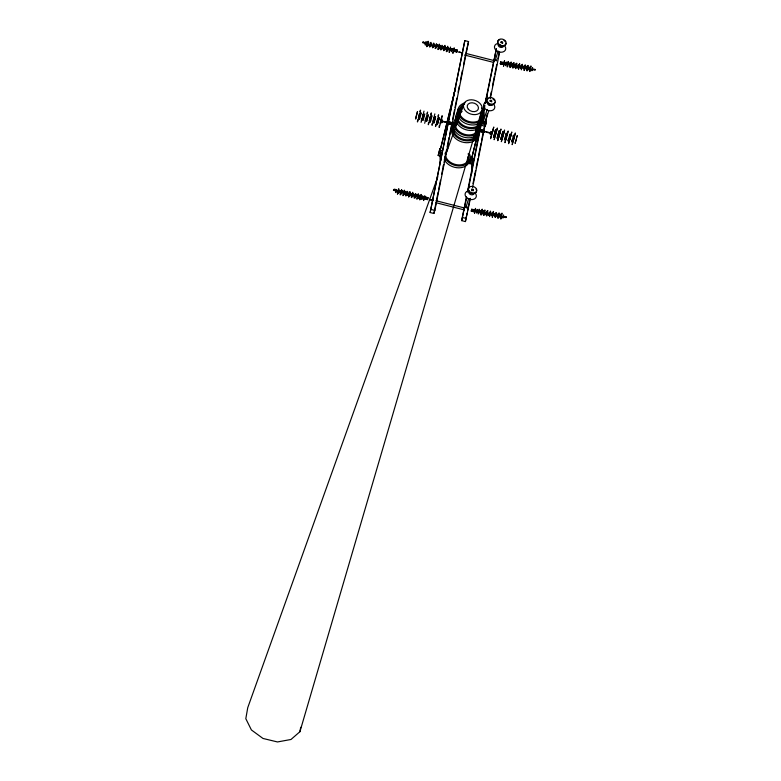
<?xml version="1.0" encoding="UTF-8"?>
<svg xmlns="http://www.w3.org/2000/svg" width="781" height="781" viewBox="0 0 781 781"><rect width="100%" height="100%" fill="white"/><g stroke="black" fill="none" stroke-linecap="round" stroke-linejoin="round"><path stroke-width="1.17" d="M462.703 53.02L458.877 51.79M491.464 132.936L491.083 132.819M441.841 121.133L441.841 121.075M462.596 53.215C462.323 52.786 463.729 52.903 458.789 52.259M491.571 133.131L486.221 131.716M473.979 210.841L474.077 210.636M474.809 211.592L475.141 209.982M476.566 212.461L476.537 213.067L476.869 211.583M476.996 210.997L477.279 209.425L476.908 210.85M480.432 212.725L480.608 212.334M480.725 211.739L480.754 211.104M480.52 212.188C479.612 217.196 481.75 207.307 480.647 211.358M481.369 212.91C483.859 200.873 479.719 222.39 481.467 212.383M483.654 211.778L483.8 210.685L483.468 212.168M484.591 211.963L484.415 212.354M503.081 63.271L502.993 63.466M504.214 62.714L503.491 66.248L504.272 62.919M486.387 212.881L486.631 211.251L486.172 213.33M487.422 212.53L487.012 214.414L487.481 212.735M506 63.622L506.029 62.988M505.873 64.452L506.254 61.992L505.912 63.476M489.209 213.447L489.345 212.578M488.935 214.033L488.721 215.458L489.326 212.247M507.552 64.979L502.964 63.798M507.943 63.466L507.22 66.99L508.011 63.661M509.739 64.374L509.983 62.744L509.651 64.227M492.684 215.185C495.174 203.138 491.024 224.664 492.772 214.648M512.57 64.94L512.6 64.306M512.434 65.77L512.814 63.31L512.482 64.794M495.906 214.238L495.72 214.629M514.962 66.981L514.943 67.586L515.275 66.102M515.489 64.979L515.636 63.876L515.304 65.36M517.92 67.059L518.106 66.668M518.223 66.073L518.467 64.442L518.145 65.692M501.158 216.884C503.647 204.847 499.508 226.363 501.256 216.347M523.446 68.679C523.573 70.114 524.695 62.265 523.602 67.801M503.755 216.308L506.117 217.069M527.341 68.943L527.526 68.552M535.131 69.694L535.034 69.89M462.43 52.991L462.401 53.069M471.294 211.212L471.734 209.23L474.252 209.738L474.135 210.47L473.813 211.719L471.294 211.212L471.734 209.23M473.813 211.719L474.252 209.738M500.299 63.847L500.416 63.105L502.935 63.612L503.257 62.363L500.738 61.855L500.299 63.847L502.818 64.345L503.257 62.363M500.738 61.855L500.621 62.597L503.149 63.105M502.818 64.345L502.935 63.612M417.728 119.825C415.882 129.304 422.658 103.961 419.866 111.566M418.479 117.482L418.44 118.214L419.622 113.645M419.358 118.819C419.133 122.842 422.658 107.017 420.276 115.012M425.713 119.327L425.674 120.049L425.879 119.493M428.574 122.578C426.738 132.067 433.514 106.724 430.712 114.319M429.335 120.245L429.286 120.977L429.804 119.386M432.196 123.505L432.078 125.292L434.851 113.86M434.939 119.386L435.232 117.57L435.027 118.136M434.226 120.704C432.303 130.173 437.536 110.141 434.744 118.692M435.808 124.423C433.972 133.902 440.748 108.559 437.946 116.164M436.569 122.09L436.52 122.812L436.735 122.256M437.77 122.392L437.731 123.125L438.239 121.533M438.561 120.313L438.854 118.497L438.639 119.054M438.336 120.079C434.988 132.955 440.611 114.573 438.863 117.921M439.42 125.341C437.585 134.83 444.36 109.486 441.568 117.082M393.683 189.471C392.95 191.804 394.044 187.245 395.996 190.125M397.519 193.337L397.461 194.244L398.427 190.964M425.381 42.604L422.999 42.34M403.113 194.762L403.045 195.67L404.373 190.173L403.435 194.03L403.679 193.288M429.706 46.538C429.355 49.486 431.708 40.514 430.721 42.584M408.697 196.177L408.629 197.095L409.595 193.805M410.347 194.362C411.46 189.344 408.814 199.604 410.201 194.947M435.29 47.953C434.841 51.009 437.233 41.823 436.315 44.009M412.778 196.041L412.993 195.66M413.139 195.074L413.188 194.44M412.895 195.514C411.772 200.414 414.438 190.261 413.042 194.928M438.092 48.666L438.024 49.574L439.352 44.078L438.561 47.045M415.17 194.694L415.004 195.553M439.742 46.85L439.791 46.216M439.576 47.67L440.103 45.298L439.644 46.694M415.931 195.787L416.253 194.176L415.834 195.631M417.913 195.728L417.405 197.593L417.552 196.695M442.651 47.036C443.413 43.492 441.285 52.61 442.28 47.992M418.733 196.5C420.012 190.574 416.956 203.851 418.645 196.109M443.676 50.091C443.188 53.86 446.595 38.865 443.969 48.783M443.979 49.32L444.145 48.471M444.516 47.504L444.301 47.885M445.326 48.276C446.439 43.248 443.793 53.508 445.18 48.852M422.052 198.394L422.267 198.023M422.423 197.437L422.736 195.826L422.326 197.281M423.566 199.965C423.204 202.923 425.557 193.952 424.581 196.021M447.757 49.945L447.972 49.564M448.118 48.978L448.167 48.344M448.392 47.973C448.567 45.972 446.302 56.105 448.392 47.973L448.235 48.451M424.454 197.056L424.278 197.915M449.612 50.414L449.827 50.043M451.564 50.355C450.481 55.285 453.253 44.341 451.486 50.492M453.312 51.361L454.21 47.866L453.429 50.833M454.552 50.589L454.718 50.004L433.592 44.693M466.14 53.479L493.856 60.527L493.436 62.06M441.724 121.416C441.314 126.551 443.325 116.164 441.9 121.436M474.897 211.065C473.471 218.973 476.732 202.904 475.024 210.47M503.911 63.691L503.804 64.589L504.536 60.693L504.116 63.241M478.48 212.139C477.386 219.119 480.383 204.583 478.782 210.685M478.636 211.817L478.528 212.715L478.724 211.954M505.727 64.218L505.551 65.702L505.883 64.218M481.672 211.934L481.779 211.036L481.311 212.705M507.855 63.993L508.275 61.445L507.494 64.774M483.351 212.754L483.097 214.384L483.439 212.901M483.556 212.305L483.781 211.29M509.466 64.969L509.28 66.444L509.808 64.227M484.288 212.949L484.259 213.584M510.315 65.34L510.052 67.566L510.833 64.227M510.471 65.008C509.466 70.729 512.316 56.496 510.598 64.413M486.104 213.467L485.928 214.951L486.26 213.467M512.356 65.389L512.326 66.024M486.963 213.848L486.7 216.064L487.207 213.662M487.324 213.067L487.744 210.519L487.266 212.383M513.302 65.575L513.273 66.219M489.004 213.896L488.896 214.795L489.091 214.033M515.187 65.955L515.157 66.59M515.392 65.506L515.616 64.481M490.156 213.633L490.185 212.998M516.124 66.141L515.704 68.699L516.212 66.287M516.339 65.692L516.466 64.833L515.977 66.473M518.008 66.522L517.764 68.152L518.291 65.926M492.977 214.199L493.006 213.564M519.16 66.258C520.693 58.516 518.125 70.319 519.043 66.854M494.588 215.175C493.856 219.822 495.857 210.138 494.793 214.199M495.603 215.214L495.574 215.849M495.808 214.765C497.233 206.858 493.973 222.927 495.691 215.361M521.786 67.283L521.669 68.181L522.411 64.276L521.357 69.831L521.923 66.141M521.991 66.834L522.02 66.19M497.419 215.741C496.687 220.388 498.678 210.704 497.614 214.765M498.639 215.331L498.747 214.433L498.005 218.338L499.118 212.881L498.317 216.679L498.512 215.927M524.607 67.849C523.045 75.825 525.769 63.115 524.734 67.254M527.439 68.416L527.019 70.964L528.063 65.409L527.282 68.738M527.644 67.967L527.78 67.107L527.556 67.82M503.071 216.874C502.339 221.521 504.341 211.836 503.267 215.898M529.254 68.933C528.522 73.59 530.524 63.896 529.45 67.957M530.114 69.314L529.84 71.53L530.631 68.201M530.26 68.982C529.264 74.693 532.115 60.459 530.387 68.386M506.029 217.264L506.176 216.688M532.086 69.499C531.353 74.156 533.345 64.462 532.281 68.533M437.858 176.623L247.743 707.693L245.81 718.686L251.394 729.942L262.982 738.455L277.48 741.95L290.991 739.48L299.914 731.709L300.685 727.316M435.613 202.611L463.982 209.825L464.129 208.976M493.895 61.221L494.002 60.693M427.968 197.671L427.432 199.633L424.942 198.999L425.089 198.267L425.479 197.037L427.968 197.671L427.822 198.403L410.015 193.834M454.327 51.478L454.874 49.525L457.363 50.16L456.817 52.112L454.327 51.478L454.474 50.745M425.479 197.037L424.942 198.999M454.727 50.257L454.874 49.525M427.432 199.633L427.578 198.891L393.478 190.32M456.817 52.112L456.963 51.38L433.426 45.493M457.363 50.16L457.217 50.892L435.896 45.425M438.19 155.536L439.967 148.517L438.19 155.536L440.094 156.024M430.146 212.52L464.832 40.602L468.561 41.559L434.861 210.411L433.865 213.477L430.146 212.52L464.832 40.602M448.47 123.759L448.606 123.056L453.263 124.238L453.126 124.94L448.47 123.759L449.007 121.826L453.663 123.007L453.126 124.94M449.007 121.826L448.87 122.529L453.527 123.72M448.831 123.632L448.968 122.929L453.029 123.964L453.302 123.134L449.241 122.1L448.831 123.632L452.892 124.667L453.302 123.134M449.241 122.1L449.104 122.802L453.165 123.837M433.865 213.477L435.769 203.958M436.237 201.576L438.141 192.067M438.61 189.685L440.513 180.177M441.695 174.231L443.598 164.723M444.077 162.341L445.971 152.822M447.162 146.877L449.055 137.368M449.534 134.986L451.428 125.477M452.619 119.532L454.513 110.014M454.991 107.641L456.885 98.123M458.076 92.178L459.257 86.232M460.448 80.287L462.342 70.778M463.533 64.833L465.427 55.314M465.906 52.942L468.561 41.559M452.892 124.667L453.029 123.964M469.732 163.639L471.509 156.62L469.732 163.639L472.583 164.361M470.435 198.296L465.408 221.57L461.678 220.623L466.423 196.841M467.38 192.087L480.901 124.306M483.273 112.415L484.698 105.279M485.177 102.897L496.374 48.705L485.46 103.404M461.678 220.623L466.706 197.349M467.897 191.404L481.184 124.814M483.088 115.295L484.747 106.977M481.291 125.272L482.336 120.977L486.26 121.973L485.216 126.268L481.291 125.272L481.672 123.398M465.408 221.57L467.067 213.252M467.546 210.87L469.918 198.979M473.003 183.515L475.609 170.443M476.088 168.061L477.982 158.553M478.46 156.171L481.067 143.089M481.545 140.707L483.439 131.198M483.917 128.816L484.386 126.444M485.343 121.69L485.811 119.308M490.087 97.898L491.269 91.953M492.46 86.008L494.353 76.499M494.832 74.117L496.726 64.608M497.917 58.663L499.098 52.717M472.573 187.596L484.913 125.761M485.382 123.378L487.285 113.87M490.37 98.406L499.625 52.034M485.216 126.268L486.26 121.973M476.713 211.583L476.918 210.616M476.859 211.827L477.064 210.85M512.492 64.559L512.111 67.01L512.443 65.536M483.283 212.901L483.478 211.924M483.429 213.145L483.624 212.168M513.361 66.258L513.927 62.578L512.883 68.132L513.615 64.227L513.42 64.989M484.357 213.633L484.65 212.168M515.118 66.102L515.314 65.126M515.265 66.336L515.46 65.36M486.251 213.711L486.456 212.735M516.192 66.824L516.758 63.144L516.251 65.555M519.101 65.575L518.535 69.265L519.316 65.936M490.087 212.949L489.521 216.63L490.575 211.085L489.833 214.98L490.029 214.228M492.616 214.98L492.918 213.516M524.451 68.172L525.242 64.843L524.676 68.533M495.662 215.898L495.964 214.433M501.099 216.679L501.402 215.214M422.892 42.525L423.077 41.959M427.207 44.517L426.846 46.733L427.822 43.453M427.383 44.205L427.246 45.093L427.48 44.351M427.637 43.765L428.173 41.237L427.578 43.072M428.242 44.576C427.295 49.193 429.794 39.616 428.486 43.619M396.055 191.384C395.118 196.002 397.607 186.415 396.299 190.418M430.185 44.917L430.038 45.806L430.282 45.064M430.429 44.478L430.575 43.58M397.88 192.243L397.998 191.716M431.034 45.288C430.087 49.906 432.586 40.329 431.278 44.332M398.847 192.097C397.91 196.705 400.409 187.128 399.091 191.13M432.791 45.942C431.454 52.903 435.124 37.859 433.123 45.034M432.977 45.62L432.83 46.518L433.27 44.556M400.604 192.751L400.253 194.957L401.083 191.355M433.826 46.001C432.889 50.619 435.378 41.042 434.07 45.034M403.826 192.702L403.875 192.067M438.805 46.616L438.854 45.972M406.198 194.166C404.783 201.088 408.531 186.727 406.569 192.722M406.374 193.854L406.227 194.742L406.471 194M406.628 193.415L406.764 192.516L406.53 193.268M439.488 47.28L439.176 48.9L439.586 47.436M441.167 48.08C439.771 54.221 442.973 43.677 441.9 45.425M441.607 47.319L441.646 46.684M409.166 194.557L409.029 195.455L409.322 193.971M409.42 194.127L409.957 191.599L409.713 192.233M442.534 47.563L442.807 46.548M410.103 194.801L410.054 195.435M411.782 195.592C410.435 201.908 413.247 191.013 411.958 195.27M445.082 48.705L445.033 49.34M446.761 49.496L446.4 51.712L447.728 46.216L446.8 50.072L447.24 48.11M414.574 196.304C413.169 202.445 416.371 191.911 415.297 193.659M415.687 196.216L415.365 197.837L415.785 196.373M449.983 49.457L450.149 48.598L449.192 52.425L450.588 47.026L450.276 47.563M417.796 196.256C419.846 187.108 414.877 206.828 417.981 195.943M418.479 196.929L418.431 197.564M420.158 197.72L419.807 199.936L420.637 196.334M420.344 197.408L420.295 198.042M453.244 51.146L452.882 53.362L453.859 50.072M422.17 197.866L421.857 199.487L422.501 197.3M425.157 198.101L425.333 197.515L410.064 193.698M421.34 120.743L421.74 118.946M422.892 116.32L423.175 114.504L422.97 115.061M423.37 117.941C421.398 127.41 426.719 107.593 423.898 115.93M425.157 120.762L425.557 118.966M426.992 118.868C425.069 128.338 430.302 108.305 427.51 116.847M430.126 118.165L430.409 116.349L429.892 117.931M430.604 119.786C428.691 129.256 433.914 109.223 431.132 117.775M434.402 120.381L434.109 122.197L434.626 120.616M437.594 118.917L437.038 121.231M440.425 121.914C439.254 127.069 441.997 118.038 441.05 119.669M464.285 208.82L464.441 207.971L436.081 200.746M491.6 134.82L491.815 134.244M493.992 135.796L495.642 129.646L495.134 131.286M495.203 135.816L495.418 135.24M497.595 136.782L499.244 130.642L498.512 133.16M478.753 211.221L478.958 210.46L478.841 211.368L471.617 209.972M440.572 148.458L455.772 86.964M439.976 151.573L454.913 90.489M476.986 136.587L471.246 160.076L478.694 130.31M483.302 110.746L484.454 106.04M485.03 103.697L487.041 95.477M479.27 127.957L479.846 125.604M483.293 111.517L484.728 105.64M485.587 102.116L487.032 96.239M479.104 131.306L479.251 130.749L483.888 132.028L483.751 132.575L479.104 131.306L479.68 129.256L484.318 130.534L484.181 131.081L486.085 132.174L490.39 133.209M479.68 129.256L479.534 129.802L484.181 131.081M479.475 131.14L479.905 129.578L483.947 130.691L483.81 131.237L483.517 132.253L479.475 131.14L479.612 130.593L482.648 131.433M479.905 129.578L479.768 130.124L483.81 131.237M483.517 132.253L483.664 131.706M435.915 45.747L435.622 47.231L436.198 45.581M400.936 191.843L400.741 193.063M400.848 193.122L401.639 189.568L400.975 191.306M439.41 47.426L439.664 46.46M403.396 193.454L403.777 192.009M441.509 47.172L441.206 48.656L441.45 47.905M442.202 48.139L442.456 47.172M442.368 48.383L442.612 47.416M444.204 49.164L444.574 47.719M445.16 49.096L445.404 48.129M410.181 195.191L410.425 194.225M449.553 50.209L449.924 48.764M412.017 195.963L412.749 192.311L412.153 194.147M412.817 195.65L413.061 194.684M451.643 50.745L451.887 49.779M414.906 195.396L414.613 196.88L414.857 196.138M415.609 196.363L415.853 195.396M415.765 196.607L416.019 195.65M418.557 197.32L418.811 196.353M420.403 198.101L421.125 194.44L420.529 196.275M422.091 198.013L422.336 197.046M424.181 197.759L423.888 199.243L424.132 198.491M426.192 118.468L426.504 117.238M437.838 121.631L438.366 119.61M506.098 63.095L506.225 62.597M509.964 63.349L509.768 63.739M512.658 64.403L512.785 63.915M477.211 209.972L477.025 210.353M518.438 65.057L518.252 65.438M480.823 211.212L480.95 210.724M486.602 211.856L486.417 212.237M489.306 212.91L489.433 212.422M491.395 135.347L490.546 138.725L492.137 133.092M492.469 131.882L492.811 130.515L492.186 132.663M494.051 135.181L493.485 137.436L494.217 134.908M494.998 136.333L494.148 139.711L495.74 134.088M496.072 132.877L496.423 131.511L496.111 132.506M497.663 136.177L497.087 138.422L497.819 135.904M499.059 135.865L498.708 137.231L499.02 136.226M499.674 133.863L500.025 132.497L499.713 133.492M501.265 137.163C498.825 146.574 505.444 122.432 501.802 135.172M502.212 138.315L501.353 141.693L502.944 136.07M502.661 136.851L502.32 138.217L502.622 137.222M503.276 134.859L503.628 133.492L503.315 134.488M504.868 138.159C502.993 145.393 507.64 128.728 505.942 134.264M505.815 139.311L504.956 142.689L506.557 137.056M506.264 137.846L505.922 139.213L506.225 138.217M506.889 135.845L507.23 134.478L506.918 135.474M508.47 139.155C506.596 146.379 511.243 129.724 509.554 135.259M509.866 138.833L509.524 140.199L509.837 139.203M510.491 136.841L510.833 135.474L510.53 136.47M512.072 140.141C510.198 147.375 514.845 130.71 513.156 136.245M513.478 139.828L513.127 141.195L513.439 140.199M514.093 137.827L514.435 136.46L514.132 137.466M443.237 166.294L443.725 164.479M472.007 159.383L471.714 173.372M474.526 175.305L475.014 173.489M492.108 133.405L493.777 127.039L492.215 132.35M494.529 133.893L495.066 131.901M495.71 134.4L497.38 128.025L495.789 133.658M498.132 134.888L498.678 132.887M499.42 134.332L497.751 140.707L499.342 135.074M499.313 135.386L500.982 129.021L499.391 134.644M502.915 136.382L504.594 130.017L502.993 135.64M506.518 137.378L508.197 131.003L506.898 135.367M509.964 138.305L508.558 143.684L510.159 138.052M510.12 138.364L511.799 131.999L510.501 136.363M513.566 139.301L512.16 144.67L513.761 139.047M513.732 139.36L515.401 132.985L513.839 138.305M498.19 134.322L498.737 132.282M516.153 139.838L515.109 143.382L517.266 135.591L516.758 137.241M483.751 132.575L484.318 130.534M495.476 130.339L494.91 132.174M499.079 131.335L498.747 132.379M299.914 731.709L472.964 140.492M473.647 138.149L474.331 135.806M475.024 133.463L476.39 128.787M477.074 126.444L478.099 122.929M478.792 120.586L481.526 111.224A9.626 7.156 18 0 0 471.617 99.802A9.626 7.156 18 0 0 465.359 110.629A9.626 7.156 18 0 0 481.526 111.224M419.046 115.168L419.563 113.587M398.183 190.593L398.779 188.758L397.949 192.351M398.144 191.13L398.388 190.388L407.721 193.102M422.57 117.54L421.994 119.073M445.229 48.119L445.6 47.26M451.711 49.769L452.082 48.91M410.25 194.215L410.621 193.356M433.113 121.338L434.09 117.326L433.816 117.824M440.816 119.63L441.314 117.931M493.651 61.143L493.875 60.567M501.49 215.263L501.461 215.898L489.511 213.447M454.767 50.648L455.059 49.74L457.08 50.248L456.778 51.165M435.183 118.302L435.525 117.277M438.805 119.22L439.137 118.195M425.372 198.169L425.665 197.251L427.685 197.769M496.716 59.639L496.491 60.869L495.261 60.293L498.102 50.999M488.711 111.009L484.825 122.959L483.771 123.437L482.961 122.51L487.198 109.467M467.341 207.014L467.507 208.058L465.886 207.668L468.727 198.374M445.658 154.833L453.058 134.186M453.878 131.891L454.698 129.597M455.518 127.303L457.158 122.715M457.978 120.42L459.208 116.984M460.038 114.69L464.139 103.219M427.1 113.401L427.617 112.025L424.698 123.3M464.441 207.971L463.982 209.825M500.172 44.888L500.338 45.942L501.841 45.669M482.961 122.51L484.025 122.031M473.081 190.915L473.208 190.203L471.978 189.637L471.753 190.857M465.827 207.287L466.403 206.789M500.963 42.438L502.29 42.496L502.642 43.219M490.009 101.091L490.878 100.934L491.679 101.872M489.414 103.932L489.189 105.152L490.126 105.376L490.644 104.498M472.28 193.366L471.412 193.522L470.601 192.585M503.101 62.988L516.153 65.604M518.525 66.082L528.015 67.986M532.769 68.943L535.141 69.411M510.091 65.223L535.044 70.085M481.203 211.788L487.139 212.979M471.402 210.47L506.029 217.45M473.96 211.163L506 217.596M441.324 120.938L446.742 122.061M441.216 121.406L446.586 122.529M429.482 199.301L433.348 200.258M429.394 199.77L433.24 200.727M422.99 42.145L425.342 42.74M422.872 42.809L431.083 44.898M464.549 55.012L493.407 62.363M481.779 123.788L485.694 124.784M442.573 150.85L440.709 150.382L440.875 160.115M474.116 158.953L472.251 158.475L472.427 169.428M439.166 152.549L441.07 153.037M393.604 189.656L395.947 190.261M400.633 191.452L407.672 193.239M431.141 209.464L434.861 210.411M462.674 217.557L466.403 218.504M424.005 111.107L421.076 122.383M484.474 122.236L484.825 122.959M439.986 153.105L440.142 162.839M482.062 110.912A12.115 9.001 18 0 1 476.117 121.768A12.115 9.001 18 0 1 460.712 115.852A12.115 9.001 18 0 1 464.519 104.176M481.526 108.003A13.472 10.016 18 0 1 478.382 122.266A13.472 10.016 18 0 1 459.667 116.379A13.472 10.016 18 0 1 465.046 102.819M483.039 113.304A13.472 10.016 18 0 1 469.557 124.687A13.472 10.016 18 0 1 458.467 108.657M458.72 111.615A12.115 9.001 18 0 1 462.899 106.46M481.467 112.747A12.115 9.001 18 0 1 480.579 120.752M459.384 113.099A12.115 9.001 18 0 1 462.127 111.527M479.68 118.263A12.115 9.001 18 0 1 480.422 120.694M480.959 121.25A12.115 9.001 18 0 1 467.477 127.118A12.115 9.001 18 0 1 457.529 115.285M459.98 111.263A12.115 9.001 18 0 1 461.708 110.131M480.276 116.428A12.115 9.001 18 0 1 481.096 120.089M481.496 124.15A13.472 10.016 18 0 1 465.72 129.685A13.472 10.016 18 0 1 455.792 116.066M482.424 120.245A13.472 10.016 18 0 1 462.772 126.297A13.472 10.016 18 0 1 462.225 108.637M480.403 114.358A13.472 10.016 18 0 1 481.838 116.984M477.533 136.372A13.472 10.016 18 0 1 461.747 141.908A13.472 10.016 18 0 1 451.818 128.289M477.874 129.207A13.472 10.016 18 0 1 470.601 140.59A13.472 10.016 18 0 1 453.917 134.137A13.472 10.016 18 0 1 457.295 121.25M476.986 133.473A12.115 9.001 18 0 1 460.536 138.276A12.115 9.001 18 0 1 456.006 123.486M476.303 128.65A12.115 9.001 18 0 1 477.123 132.311M476.068 136.421A12.115 9.001 18 0 1 474.809 138.491M455.411 125.321A12.115 9.001 18 0 1 457.139 124.199M475.707 130.486A12.115 9.001 18 0 1 476.449 132.916M469.693 159.422A13.472 10.016 18 0 1 458.935 167.837A13.472 10.016 18 0 1 444.291 159.597M469.713 154.316A13.472 10.016 18 0 1 461.005 165.923A13.472 10.016 18 0 1 444.516 156.893M468.141 153.759A12.115 9.001 18 0 1 459.189 164.947A12.115 9.001 18 0 1 445.268 153.779M446.254 150.43A12.115 9.001 18 0 1 447.845 148.595M445.121 153.349A12.115 9.001 18 0 1 447.249 150.43M468.014 156.786A12.115 9.001 18 0 1 467.38 162.614M474.497 192.409A5.779 4.296 18 0 1 474.438 198.96A5.779 4.296 18 0 1 466.062 197.007A5.779 4.296 18 0 1 468.073 190.915M474.213 193.151A2.763 2.05 18 0 1 470.718 194.596A2.763 2.05 18 0 1 469.225 191.277M476.088 189.227A4.325 3.212 18 0 1 472.3 193.581A4.325 3.212 18 0 1 468.756 188.114M505.99 43.58A4.325 3.212 18 0 1 499.576 45.454A4.325 3.212 18 0 1 499.703 39.782M503.94 40.427A4.325 3.212 18 0 1 505.453 41.852M505.082 46.411A5.779 4.296 18 0 1 502.73 52.024A5.779 4.296 18 0 1 495.095 49.144A5.779 4.296 18 0 1 497.448 43.541M503.579 45.776A2.763 2.05 18 0 1 500.084 47.231A2.763 2.05 18 0 1 498.59 43.902M492.43 104.752A2.763 2.05 18 0 1 488.701 104.898A2.763 2.05 18 0 1 487.852 101.891M494.158 104.966A5.779 4.296 18 0 1 491.805 110.57A5.779 4.296 18 0 1 484.171 107.7A5.779 4.296 18 0 1 486.514 102.096M495.027 102.223A4.325 3.212 18 0 1 488.613 104.098A4.325 3.212 18 0 1 488.75 98.426M492.977 99.07A4.325 3.212 18 0 1 494.5 100.505M477.884 123.779A12.115 9.001 18 0 1 466.638 134.781A12.115 9.001 18 0 1 455.997 120.45M457.588 118.605A12.115 9.001 18 0 1 459.316 117.482M479.114 131.501A13.472 10.016 18 0 1 463.328 137.026A13.472 10.016 18 0 1 453.41 123.408M454.952 120.645A13.472 10.016 18 0 1 456.592 119.171M479.983 126.493A13.472 10.016 18 0 1 463.25 134.967A13.472 10.016 18 0 1 456.329 118.009M457.188 117.326A13.472 10.016 18 0 1 458.877 116.379M478.597 122.578A13.472 10.016 18 0 1 479.456 124.335M454.864 123.359A12.115 9.001 18 0 1 456.124 121.299M478.031 128.045A12.115 9.001 18 0 1 477.982 130.437M483.908 214.59L483.869 215.497L484.923 209.943L483.908 214.59M491.61 215.478C491.542 217.518 493.25 207.287 491.61 215.478M500.094 217.186C500.025 219.217 501.734 208.986 500.094 217.186M520.624 68.113C520.527 70.144 522.304 59.952 520.624 68.113M526.277 69.245C526.209 71.286 527.917 61.045 526.277 69.245M415.736 117.902L415.668 119.093L417.513 111.478L415.736 117.902M425.255 44.732C425.098 46.772 427.353 36.678 425.255 44.732M401.444 193.668C401.327 195.699 403.494 185.585 401.444 193.668M404.236 194.381C404.119 196.412 406.296 186.288 404.236 194.381M407.038 195.094C406.911 197.124 409.088 187.001 407.038 195.094M436.423 47.582C436.306 49.613 438.473 39.489 436.423 47.582M490.448 133.844L490.361 134.566L491.083 131.511L490.448 133.844M500.826 62.802L500.582 63.73L502.622 64.14L502.866 63.212L500.826 62.802M471.812 210.177L471.568 211.104L473.618 211.514L473.852 210.587L471.812 210.177M501.168 41.832L501.334 42.877L502.652 42.926L502.486 41.881L501.168 41.832M490.253 100.339L490.419 101.384L491.737 101.432L491.571 100.388L490.253 100.339M471.792 189.197L471.958 190.252L473.276 190.3L473.11 189.256L471.792 189.197M468.346 109.272A5.779 4.296 18 0 0 478.05 109.623A5.779 4.296 18 0 0 472.105 102.77A5.779 4.296 18 0 0 468.346 109.272M468.883 190.779A4.325 3.212 18 0 0 476.205 191.882A4.325 3.212 18 0 0 472.661 186.425A4.325 3.212 18 0 0 468.883 190.779M498.249 43.404A4.325 3.212 18 0 0 505.58 44.517A4.325 3.212 18 0 0 502.037 39.05A4.325 3.212 18 0 0 498.249 43.404M487.344 101.911A4.325 3.212 18 0 0 494.666 103.024A4.325 3.212 18 0 0 491.122 97.557A4.325 3.212 18 0 0 487.344 101.911"/></g></svg>
